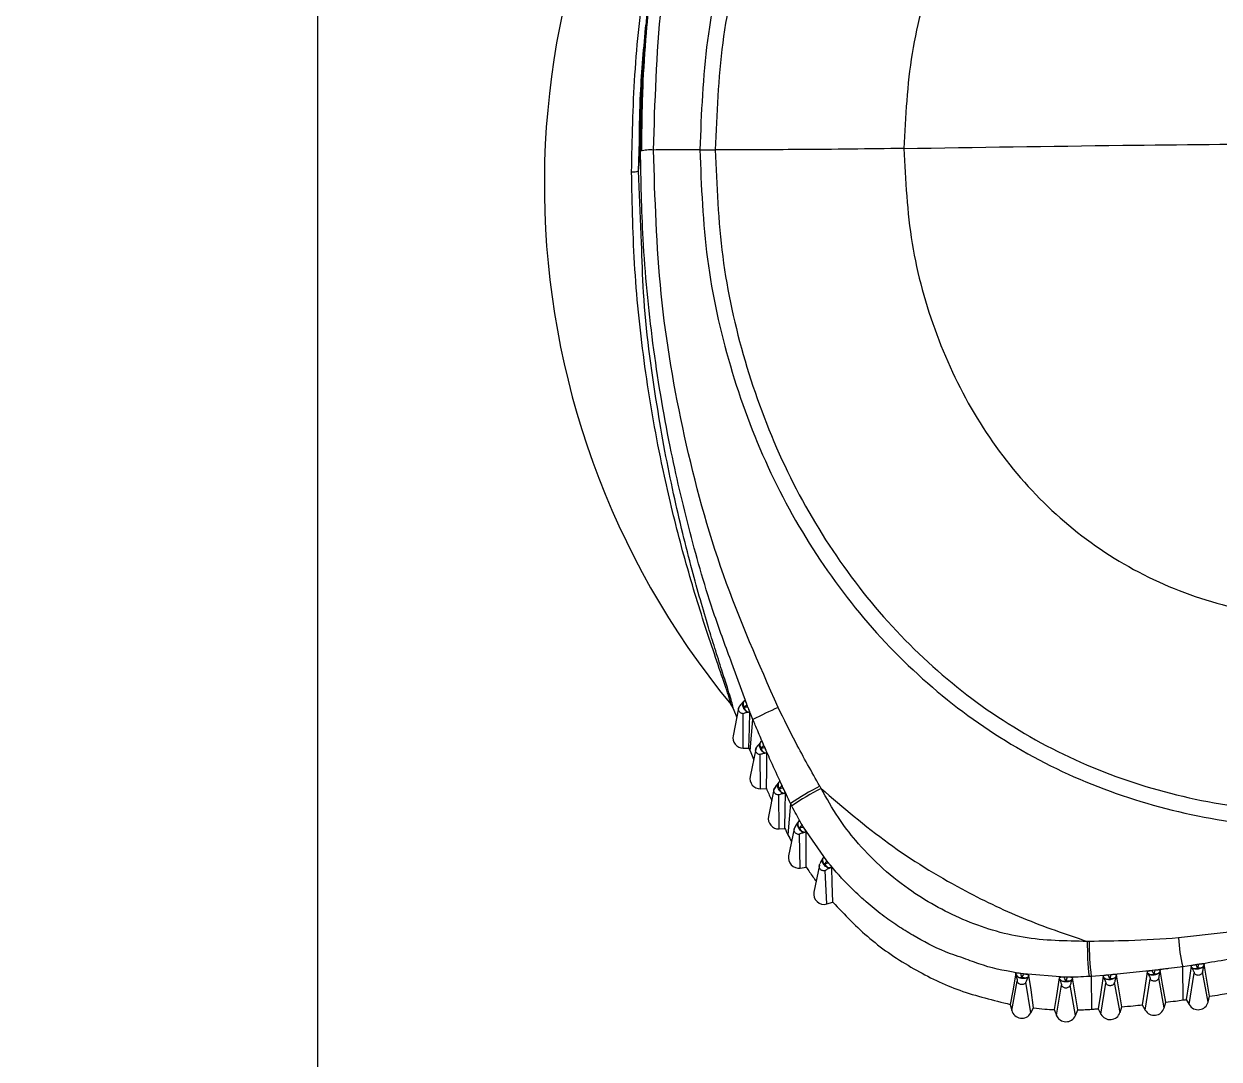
# Model space of a CAD drawing. Extents: x 527 to 611, y 788 to 934.
# Drawn here: x 559.256 to 562.444, y 807.481 to 810.242 of the extents above; entities that cross this region are included whole.
import ezdxf

# ---------------------------------------------------------------- set-up
doc = ezdxf.new("R2010")
doc.units = 0
doc.header["$MEASUREMENT"] = 0
doc.layers.add('1', color=4, linetype='Continuous')
doc.layers.add('GEOMETRY', color=4, linetype='Continuous', lineweight=25)

# ---------------------------------------------------------------- blocks, each defined once
blk = doc.blocks.new('2026_FLASH')
at = {"layer": 'GEOMETRY'}
for p, q in [((32.96, 9.4869), (32.96, 3.6515)), ((33.8166, 6.5364), (33.8186, 6.6151)), ((33.8166, 6.5364), (33.8218, 6.5887)), ((33.8244, 6.3448), (33.8166, 6.5364)), ((34.105, 5.1139), (34.0657, 5.2227)), ((34.0664, 5.108), (34.0628, 5.1133)), ((34.0692, 5.1022), (34.0664, 5.108)), ((34.0835, 5.103), (34.0685, 5.0296)), ((34.0692, 5.1022), (34.0784, 5.0781)), ((34.1001, 5.1244), (34.0973, 5.1215)), ((34.0953, 4.9967), (34.0954, 5.0883)), ((34.1131, 5.092), (34.11, 5.0917)), ((34.1142, 4.9888), (34.1217, 5.0728)), ((34.145, 5.0153), (34.1421, 5.0121)), ((34.0953, 4.9967), (34.111, 4.9965)), ((34.129, 4.9939), (34.1141, 4.9211)), ((34.1142, 4.9888), (34.1235, 4.9667)), ((34.1416, 4.8881), (34.1413, 4.9791)), ((34.1442, 4.9958), (34.151, 5.0034)), ((34.1591, 4.9831), (34.1556, 4.9827)), ((34.1416, 4.8881), (34.1575, 4.8884)), ((34.1777, 4.8862), (34.163, 4.8139)), ((34.1931, 4.9079), (34.1901, 4.9043)), ((34.1912, 4.781), (34.1905, 4.8714)), ((34.2083, 4.8758), (34.2044, 4.8753)), ((34.2223, 4.8487), (34.2151, 4.7654)), ((34.2452, 4.803), (34.2426, 4.7994)), ((34.3188, 4.6958), (34.2564, 4.7857)), ((34.1912, 4.781), (34.2071, 4.7817)), ((34.2316, 4.7812), (34.2169, 4.7093)), ((34.2478, 4.6766), (34.2457, 4.7663)), ((34.3096, 4.7057), (34.3077, 4.7022)), ((34.3232, 4.6903), (34.3188, 4.6958)), ((34.2478, 4.6766), (34.264, 4.6789)), ((34.2988, 4.6841), (34.2842, 4.6125)), ((34.3188, 4.5807), (34.3147, 4.6695)), ((34.3188, 4.5807), (34.3346, 4.5852)), ((35.1865, 4.4029), (35.0767, 4.3917)), ((35.1935, 4.4038), (35.1865, 4.4029)), ((35.191, 4.3937), (35.1865, 4.4029)), ((35.1935, 4.4038), (35.191, 4.3937)), ((35.2083, 4.4037), (35.2074, 4.4002)), ((35.3034, 4.4184), (35.2682, 4.4134)), ((35.2693, 4.3245), (35.2682, 4.4134)), ((35.2919, 4.412), (35.2904, 4.4149)), ((35.3105, 4.4195), (35.308, 4.4096)), ((35.325, 4.4199), (35.3243, 4.4165)), ((34.8122, 4.2969), (34.8267, 4.375)), ((34.8435, 4.394), (34.8364, 4.3951)), ((34.9524, 4.3853), (34.8435, 4.394)), ((34.8629, 4.2899), (34.8499, 4.3718)), ((34.858, 4.3902), (34.8564, 4.3871)), ((34.9599, 4.3853), (34.9524, 4.3853)), ((34.9744, 4.3835), (34.9731, 4.3798)), ((35.0693, 4.3911), (35.0241, 4.3876)), ((35.0241, 4.3876), (35.0246, 4.2998)), ((35.0502, 4.287), (35.0635, 4.3692)), ((35.0576, 4.3846), (35.0559, 4.3883)), ((35.0767, 4.3917), (35.0693, 4.3911)), ((35.0767, 4.3917), (35.0738, 4.3814)), ((35.1009, 4.2913), (35.0865, 4.3712)), ((35.0913, 4.3912), (35.0902, 4.3873)), ((35.1681, 4.2977), (35.1814, 4.3809)), ((35.1749, 4.3964), (35.1732, 4.3998)), ((35.2187, 4.3036), (35.2041, 4.3835)), ((35.2856, 4.3121), (35.2988, 4.3962)), ((35.336, 4.3191), (35.3212, 4.3994)), ((34.9311, 4.2836), (34.945, 4.3641)), ((34.9821, 4.2833), (34.9682, 4.364)), ((34.8082, 4.3128), (34.8122, 4.2969)), ((35.1009, 4.2913), (35.1057, 4.3063)), ((35.1603, 4.3116), (35.1681, 4.2977)), ((35.2187, 4.3036), (35.223, 4.3186)), ((35.2776, 4.3256), (35.2856, 4.3121)), ((35.336, 4.3191), (35.34, 4.3344)), ((34.8629, 4.2899), (34.8705, 4.3033)), ((34.925, 4.2987), (34.9311, 4.2836)), ((34.9821, 4.2833), (34.9882, 4.298)), ((35.0428, 4.3011), (35.0502, 4.287))]:
    blk.add_line(p, q, dxfattribs=at)
at = {"layer": 'GEOMETRY', "flags": 128}
for points in [[(34.099, 5.105), (34.1028, 5.109), (34.1057, 5.1122)], [(34.1083, 5.1058), (34.1031, 5.1054), (34.099, 5.105)], [(34.111, 4.9965), (34.1122, 5.05), (34.1131, 5.092)], [(34.1539, 4.9968), (34.1485, 4.9962), (34.1442, 4.9958)], [(34.1575, 4.8884), (34.1584, 4.9414), (34.1591, 4.9831)], [(34.1926, 4.8882), (34.1965, 4.8927), (34.1995, 4.8963)], [(34.2026, 4.8896), (34.197, 4.8888), (34.1926, 4.8882)], [(34.2071, 4.7817), (34.2078, 4.8344), (34.2083, 4.8758)], [(34.264, 4.6789), (34.2636, 4.7314), (34.2633, 4.7725)], [(34.3346, 4.5852), (34.333, 4.6372), (34.3318, 4.6781)], [(35.223, 4.3186), (35.2147, 4.3663), (35.2083, 4.4037)], [(35.2904, 4.4149), (35.2832, 4.3649), (35.2776, 4.3256)], [(35.34, 4.3344), (35.3316, 4.3823), (35.325, 4.4199)], [(34.8229, 4.3957), (34.8147, 4.3492), (34.8082, 4.3128)], [(34.8705, 4.3033), (34.8635, 4.352), (34.858, 4.3902)], [(34.9389, 4.384), (34.9311, 4.3363), (34.925, 4.2987)], [(34.9882, 4.298), (34.9805, 4.346), (34.9744, 4.3835)], [(35.0559, 4.3883), (35.0486, 4.3395), (35.0428, 4.3011)], [(35.1057, 4.3063), (35.0976, 4.3539), (35.0913, 4.3912)], [(35.1732, 4.3998), (35.166, 4.3504), (35.1603, 4.3116)]]:
    blk.add_lwpolyline(points, dxfattribs=at)
at = {"layer": 'GEOMETRY'}
for centre, radius, start, end in [((35.7455, 6.4998), 2.1804, 141.9923, 219.4877), ((33.8486, 6.4926), 0.0997, 85.5492, 105.607), ((33.8008, 6.5768), 0.0433, 266.2599, 291.3661), ((34.1084, 5.1143), 0.0132, 147.2243, 224.5925), ((34.8981, 3.5351), 1.7226, 114.3124, 116.7892), ((34.0955, 5.0241), 0.0275, 168.5674, 269.7018), ((34.1534, 5.0053), 0.0132, 148.5548, 225.8449), ((34.1411, 4.9156), 0.0275, 168.5727, 271.0088), ((34.2015, 4.8979), 0.0131, 150.4049, 227.3711), ((34.6056, 4.2868), 0.6802, 116.6823, 124.2995), ((34.629, 4.259), 0.709, 117.3315, 124.6817), ((34.1899, 4.8085), 0.0275, 168.5799, 272.7092), ((34.2546, 4.7939), 0.0132, 155.3232, 232.4248), ((34.2439, 4.7038), 0.0275, 168.6022, 278.1552), ((34.3204, 4.6982), 0.0134, 162.4734, 239.9649), ((34.3112, 4.6071), 0.0275, 168.6353, 286.063), ((35.7473, 4.4722), 0.7337, 179.3303, 186.6575), ((35.8064, 4.4804), 0.7878, 179.9712, 186.7676), ((35.6603, 4.5099), 0.4037, 182.8268, 193.8233), ((35.3016, 4.4223), 0.0142, 226.6777, 296.7017), ((34.8359, 4.3983), 0.0139, 209.1879, 281.6035), ((34.9515, 4.3886), 0.0141, 217.7383, 289.2029), ((35.068, 4.3944), 0.0143, 223.5454, 294.2655), ((35.1849, 4.4065), 0.0142, 225.3266, 295.5777), ((35.3093, 4.3261), 0.0276, 210.5785, 345.2341), ((34.8389, 4.3036), 0.0276, 194.2133, 330.2187), ((34.9566, 4.294), 0.0276, 202.1326, 337.2226), ((35.0746, 4.2998), 0.0276, 207.5765, 342.0511), ((35.1922, 4.3112), 0.0276, 209.2741, 343.9277)]:
    blk.add_arc(centre, radius, start, end, dxfattribs=at)
for points, knots in [([(37.6107, 6.5894), (37.6058, 6.6811), (37.596, 6.8653), (37.5193, 7.1348), (37.4012, 7.3914), (37.2411, 7.6295), (37.0452, 7.8436), (36.8185, 8.0289), (36.5674, 8.1812), (36.298, 8.2969), (36.0169, 8.3725), (35.7308, 8.4056), (35.4466, 8.3944), (35.1714, 8.3382), (34.9121, 8.237), (34.6759, 8.0914), (34.4686, 7.9058), (34.294, 7.6861), (34.1549, 7.4382), (34.0548, 7.1688), (33.9917, 6.8846), (33.9839, 6.6902), (33.98, 6.5928)], [0, 0, 0, 0, 0.048377, 0.09717, 0.146628, 0.196818, 0.247667, 0.298988, 0.350512, 0.401933, 0.452965, 0.50339, 0.553091, 0.602088, 0.650565, 0.698888, 0.747507, 0.796727, 0.846674, 0.897321, 0.94851, 1, 1, 1, 1]), ([(37.5685, 6.5901), (37.5637, 6.6796), (37.5541, 6.8595), (37.4791, 7.1226), (37.3636, 7.3732), (37.2071, 7.6056), (37.0156, 7.8147), (36.7941, 7.9956), (36.5486, 8.1445), (36.2854, 8.2576), (36.0107, 8.3317), (35.7312, 8.3643), (35.4536, 8.3536), (35.1847, 8.2989), (34.9314, 8.2001), (34.7007, 8.0578), (34.4982, 7.8765), (34.3277, 7.6616), (34.1919, 7.4192), (34.0942, 7.1558), (34.0326, 6.878), (34.025, 6.688), (34.0211, 6.5927)], [0, 0, 0, 0, 0.048366, 0.097149, 0.146599, 0.196786, 0.247642, 0.298976, 0.350518, 0.401955, 0.452995, 0.503421, 0.553115, 0.602102, 0.650569, 0.698881, 0.747489, 0.7967, 0.846643, 0.897293, 0.948493, 1, 1, 1, 1]), ([(34.1236, 8.0901), (34.096, 8.0207), (34.0436, 7.8888), (33.9839, 7.6993), (33.9396, 7.5343), (33.9089, 7.3974), (33.8882, 7.2896), (33.875, 7.2114), (33.8655, 7.152), (33.8565, 7.0912), (33.8463, 7.0084), (33.8352, 6.8941), (33.8258, 6.7511), (33.8247, 6.646), (33.8241, 6.5897)], [0, 0, 0, 0, 0.145648, 0.27712, 0.388488, 0.47985, 0.55126, 0.602746, 0.634375, 0.668107, 0.722141, 0.796472, 0.89109, 1, 1, 1, 1]), ([(33.8564, 6.592), (33.8603, 6.72), (33.8682, 6.976), (33.9333, 7.3533), (34.0339, 7.7213), (34.1369, 7.9539), (34.1882, 8.0699)], [0, 0, 0, 0, 0.250709, 0.501217, 0.75119, 1, 1, 1, 1]), ([(37.049, 6.5975), (37.0456, 6.6611), (37.0387, 6.7887), (36.9849, 6.975), (36.9023, 7.1522), (36.7903, 7.3166), (36.6419, 7.477), (36.4542, 7.6238), (36.2289, 7.7451), (35.9874, 7.8258), (35.7547, 7.8591), (35.5404, 7.8523), (35.3492, 7.8146), (35.1692, 7.745), (35.0054, 7.6439), (34.8497, 7.5034), (34.7117, 7.3198), (34.6047, 7.0948), (34.537, 6.8503), (34.5286, 6.6812), (34.5244, 6.5962)], [0, 0, 0, 0, 0.048255, 0.096956, 0.14637, 0.19658, 0.247513, 0.311851, 0.376412, 0.440534, 0.503697, 0.553375, 0.602293, 0.650656, 0.698854, 0.747368, 0.808898, 0.871665, 0.935514, 1, 1, 1, 1]), ([(33.7979, 6.5336), (33.7997, 6.6201), (33.8031, 6.7932), (33.8308, 7.05), (33.8717, 7.2797), (33.9106, 7.447), (33.935, 7.5266), (33.9417, 7.5485)], [0, 0, 0, 0, 0.248289, 0.496394, 0.744068, 0.929335, 1, 1, 1, 1]), ([(33.8218, 6.5887), (33.8226, 6.6583), (33.8243, 6.7894), (33.8364, 6.9195), (33.8421, 6.9805)], [0, 0, 0, 0, 0.531254, 1, 1, 1, 1]), ([(33.8186, 6.6151), (33.8193, 6.6572), (33.8209, 6.7623), (33.8306, 6.8662), (33.8364, 6.9284)], [0, 0, 0, 0, 0.401133, 1, 1, 1, 1]), ([(34.5244, 6.5962), (34.7186, 6.5992), (35.0654, 6.6045), (35.4154, 6.6078), (35.5694, 6.6092)], [0, 0, 0, 0, 0.55999, 1, 1, 1, 1]), ([(34.0657, 5.2227), (34.0499, 5.265), (34.0071, 5.3796), (33.952, 5.5728), (33.895, 5.8149), (33.852, 6.0764), (33.8261, 6.3398), (33.8231, 6.5108), (33.8218, 6.5887)], [0, 0, 0, 0, 0.097063, 0.262795, 0.431392, 0.631465, 0.832051, 1, 1, 1, 1]), ([(33.98, 6.5928), (33.9568, 6.5927), (33.9155, 6.5926), (33.8744, 6.5922), (33.8564, 6.592)], [0, 0, 0, 0, 0.559985, 1, 1, 1, 1]), ([(34.1889, 5.1049), (34.1374, 5.2216), (34.0341, 5.4556), (33.9334, 5.8273), (33.8682, 6.2075), (33.8603, 6.4638), (33.8564, 6.592)], [0, 0, 0, 0, 0.2488004, 0.498778, 0.7492919, 1, 1, 1, 1]), ([(33.98, 6.5928), (33.9839, 6.4952), (33.9917, 6.3006), (34.0548, 6.0154), (34.1549, 5.7445), (34.294, 5.4951), (34.4686, 5.274), (34.6759, 5.0875), (34.9121, 4.9418), (35.1714, 4.8412), (35.4466, 4.7862), (35.7308, 4.7766), (36.0169, 4.8112), (36.298, 4.888), (36.5674, 5.0044), (36.8185, 5.1565), (37.0452, 5.3409), (37.2411, 5.5537), (37.4012, 5.7902), (37.5193, 6.0454), (37.596, 6.3138), (37.6058, 6.4978), (37.6107, 6.5894)], [0, 0, 0, 0, 0.05149, 0.102679, 0.153326, 0.203273, 0.252493, 0.301112, 0.349435, 0.397912, 0.446909, 0.49661, 0.547035, 0.598067, 0.649488, 0.701012, 0.752333, 0.803182, 0.853372, 0.90283, 0.951623, 1, 1, 1, 1]), ([(33.98, 6.5928), (33.9877, 6.5928), (34.0014, 6.5928), (34.0151, 6.5927), (34.0211, 6.5927)], [0, 0, 0, 0, 0.559998, 1, 1, 1, 1]), ([(34.5244, 6.5962), (34.431, 6.5949), (34.2642, 6.5926), (34.0954, 6.5927), (34.0211, 6.5927)], [0, 0, 0, 0, 0.559944, 1, 1, 1, 1]), ([(34.0211, 6.5927), (34.025, 6.4974), (34.0326, 6.3073), (34.0942, 6.0286), (34.1919, 5.764), (34.3277, 5.5204), (34.4982, 5.3045), (34.7007, 5.1224), (34.9314, 4.98), (35.1847, 4.8818), (35.4536, 4.828), (35.7312, 4.8185), (36.0107, 4.8523), (36.2854, 4.9274), (36.5486, 5.0411), (36.7941, 5.1898), (37.0156, 5.37), (37.2071, 5.578), (37.3636, 5.8092), (37.4791, 6.0586), (37.5541, 6.3208), (37.5637, 6.5006), (37.5685, 6.5901)], [0, 0, 0, 0, 0.051507, 0.102707, 0.153357, 0.2033, 0.252511, 0.301119, 0.349431, 0.397898, 0.446885, 0.496579, 0.547005, 0.598045, 0.649482, 0.701024, 0.752358, 0.803214, 0.853401, 0.902851, 0.951634, 1, 1, 1, 1]), ([(34.5244, 6.5962), (34.5286, 6.5113), (34.537, 6.3423), (34.6047, 6.0985), (34.7117, 5.8741), (34.8592, 5.6786), (35.0425, 5.5204), (35.2566, 5.4081), (35.4919, 5.3455), (35.7386, 5.3323), (35.9874, 5.3672), (36.2289, 5.4474), (36.4542, 5.5686), (36.6419, 5.7157), (36.7903, 5.8767), (36.9023, 6.0417), (36.9849, 6.2195), (37.0387, 6.4062), (37.0456, 6.5339), (37.049, 6.5975)], [0, 0, 0, 0, 0.064497, 0.128357, 0.191134, 0.252676, 0.313218, 0.373448, 0.434269, 0.496217, 0.55939, 0.623524, 0.688096, 0.752444, 0.803386, 0.853605, 0.903028, 0.951736, 1, 1, 1, 1]), ([(34.0628, 5.1133), (34.062, 5.117), (34.0604, 5.1244), (34.0495, 5.1581), (34.0291, 5.2172), (34.0014, 5.2991), (33.9641, 5.4157), (33.9204, 5.5688), (33.8713, 5.7785), (33.8309, 6.0139), (33.8031, 6.2734), (33.7997, 6.4468), (33.7979, 6.5336)], [0, 0, 0, 0, 0.030131, 0.060372, 0.121265, 0.18297, 0.245129, 0.370106, 0.495677, 0.663549, 0.831715, 1, 1, 1, 1]), ([(34.0692, 5.1022), (34.0687, 5.1051), (34.068, 5.1094), (34.0648, 5.1208), (34.0606, 5.1349), (34.0524, 5.1612), (34.0382, 5.2054), (34.0208, 5.2604), (34.0014, 5.3233), (33.9809, 5.3929), (33.9577, 5.4767), (33.9335, 5.5712), (33.9091, 5.6772), (33.8859, 5.791), (33.8555, 5.9693), (33.8301, 6.1551), (33.8258, 6.3003), (33.8244, 6.3448)], [0, 0, 0, 0, 0.029442, 0.045039, 0.061188, 0.092756, 0.139731, 0.191459, 0.236966, 0.295669, 0.357356, 0.431532, 0.510748, 0.595011, 0.684334, 0.903413, 1, 1, 1, 1]), ([(37.8343, 5.973), (37.7591, 5.8705), (37.6084, 5.6651), (37.3385, 5.3935), (37.041, 5.1505), (36.7169, 4.9412), (36.3721, 4.7669), (36.011, 4.631), (35.6384, 4.5322), (35.3839, 4.504), (35.257, 4.49)], [0, 0, 0, 0, 0.124405, 0.249399, 0.37465, 0.500002, 0.625355, 0.750608, 0.875597, 1, 1, 1, 1]), ([(34.0954, 5.0883), (34.0942, 5.0885), (34.0918, 5.0887), (34.0885, 5.0903), (34.0859, 5.0928), (34.084, 5.0959), (34.0831, 5.0994), (34.0834, 5.1018), (34.0835, 5.103)], [0, 0, 0, 0, 0.166958, 0.333915, 0.500873, 0.66783, 0.834788, 1, 1, 1, 1]), ([(34.0974, 5.1216), (34.0955, 5.1195), (34.0916, 5.1153), (34.0875, 5.1101), (34.0845, 5.1058), (34.0839, 5.1039), (34.0835, 5.103)], [0, 0, 0, 0, 0.238885, 0.482834, 0.735461, 1, 1, 1, 1]), ([(34.0835, 5.103), (34.0835, 5.103), (34.0836, 5.1042), (34.0846, 5.1065), (34.0862, 5.1083), (34.0869, 5.1092)], [0, 0, 0, 0, 0.0052003, 0.5026002, 1, 1, 1, 1]), ([(34.0977, 5.1219), (34.0944, 5.1183), (34.0885, 5.1119), (34.0874, 5.1101), (34.0869, 5.1092)], [0, 0, 0, 0, 0.560568, 1, 1, 1, 1]), ([(34.11, 5.0917), (34.1091, 5.0919), (34.1075, 5.0921), (34.1052, 5.0932), (34.1026, 5.0953), (34.0991, 5.099), (34.0964, 5.104), (34.0946, 5.1095), (34.0943, 5.1148), (34.0955, 5.1194), (34.0971, 5.1212), (34.0977, 5.1219)], [0, 0, 0, 0, 0.0755484, 0.1350331, 0.2333084, 0.3474781, 0.5005876, 0.6107363, 0.7501045, 0.8956525, 1, 1, 1, 1]), ([(34.11, 5.0917), (34.1086, 5.0921), (34.106, 5.0929), (34.1023, 5.0964), (34.1005, 5.1001), (34.0997, 5.1031), (34.0992, 5.1044), (34.099, 5.105)], [0, 0, 0, 0, 0.292273, 0.5579972, 0.8094329, 0.914124, 1, 1, 1, 1]), ([(34.105, 5.1139), (34.1045, 5.1152), (34.1035, 5.1177), (34.1022, 5.1207), (34.101, 5.1232), (34.1003, 5.1245), (34.1002, 5.1244), (34.1001, 5.1244)], [0, 0, 0, 0, 0.177189, 0.354453, 0.533327, 0.810927, 1, 1, 1, 1]), ([(34.1057, 5.1122), (34.1056, 5.1125), (34.1054, 5.1131), (34.1051, 5.1137), (34.105, 5.1139)], [0, 0, 0, 0, 0.555115, 1, 1, 1, 1]), ([(34.1083, 5.1058), (34.1078, 5.107), (34.107, 5.1091), (34.1061, 5.1113), (34.1057, 5.1122)], [0, 0, 0, 0, 0.5599123, 1, 1, 1, 1]), ([(34.1089, 5.1042), (34.1088, 5.1045), (34.1086, 5.105), (34.1084, 5.1056), (34.1083, 5.1058)], [0, 0, 0, 0, 0.562633, 1, 1, 1, 1]), ([(34.1217, 5.0728), (34.1193, 5.0787), (34.115, 5.0891), (34.1108, 5.0996), (34.1089, 5.1042)], [0, 0, 0, 0, 0.5635731, 1, 1, 1, 1]), ([(34.1131, 5.092), (34.113, 5.0925), (34.1129, 5.0933), (34.1118, 5.0966), (34.1105, 5.1002), (34.1095, 5.1029), (34.1089, 5.1042)], [0, 0, 0, 0, 0.3777071, 0.6105116, 0.8070845, 1, 1, 1, 1]), ([(34.3001, 4.8945), (34.2784, 4.9332), (34.2395, 5.0023), (34.2044, 5.0735), (34.1889, 5.1049)], [0, 0, 0, 0, 0.559577, 1, 1, 1, 1]), ([(34.11, 5.0917), (34.1059, 5.0912), (34.0986, 5.0902), (34.0964, 5.0889), (34.0954, 5.0883)], [0, 0, 0, 0, 0.567785, 1, 1, 1, 1]), ([(34.151, 5.0034), (34.1455, 5.0163), (34.1355, 5.0394), (34.1259, 5.0626), (34.1217, 5.0728)], [0, 0, 0, 0, 0.559945, 1, 1, 1, 1]), ([(34.1405, 5.0094), (34.139, 5.0075), (34.1358, 5.0038), (34.1309, 4.9978), (34.1298, 4.9954), (34.129, 4.9938)], [0, 0, 0, 0, 0.242554, 0.48953, 1, 1, 1, 1]), ([(34.1426, 5.0126), (34.1394, 5.009), (34.1338, 5.0026), (34.1327, 5.0008), (34.1323, 5)], [0, 0, 0, 0, 0.560494, 1, 1, 1, 1]), ([(34.1556, 4.9827), (34.1547, 4.9828), (34.153, 4.983), (34.1508, 4.9841), (34.1481, 4.9861), (34.1445, 4.9897), (34.1417, 4.9946), (34.1398, 5.0001), (34.1393, 5.0054), (34.1404, 5.01), (34.142, 5.0119), (34.1426, 5.0126)], [0, 0, 0, 0, 0.07581, 0.1354, 0.233498, 0.34744, 0.500621, 0.610725, 0.75012, 0.895709, 1, 1, 1, 1]), ([(34.151, 5.0034), (34.1505, 5.0046), (34.1494, 5.0072), (34.1478, 5.0105), (34.1465, 5.0133), (34.1453, 5.0154), (34.1451, 5.0153), (34.145, 5.0153)], [0, 0, 0, 0, 0.158603, 0.317597, 0.471663, 0.69169, 1, 1, 1, 1]), ([(34.111, 4.9965), (34.1116, 4.9951), (34.1127, 4.9925), (34.1137, 4.9899), (34.1142, 4.9888)], [0, 0, 0, 0, 0.559948, 1, 1, 1, 1]), ([(34.1413, 4.9791), (34.1401, 4.9792), (34.1377, 4.9793), (34.1343, 4.9809), (34.1316, 4.9833), (34.1296, 4.9864), (34.1287, 4.99), (34.1286, 4.9926), (34.129, 4.9938), (34.129, 4.9938)], [0, 0, 0, 0, 0.164835, 0.329669, 0.494504, 0.659338, 0.824173, 0.989008, 1, 1, 1, 1]), ([(34.129, 4.9938), (34.1293, 4.9949), (34.1299, 4.9972), (34.1315, 4.999), (34.1323, 5)], [0, 0, 0, 0, 0.482753, 1, 1, 1, 1]), ([(34.1556, 4.9827), (34.1515, 4.982), (34.1444, 4.9809), (34.1423, 4.9796), (34.1413, 4.9791)], [0, 0, 0, 0, 0.567777, 1, 1, 1, 1]), ([(34.1556, 4.9827), (34.1542, 4.9831), (34.1515, 4.9838), (34.1477, 4.9873), (34.1459, 4.9909), (34.145, 4.9939), (34.1445, 4.9952), (34.1442, 4.9958)], [0, 0, 0, 0, 0.292279, 0.558067, 0.80954, 0.914198, 1, 1, 1, 1]), ([(34.1539, 4.9968), (34.1534, 4.998), (34.1524, 5.0002), (34.1515, 5.0024), (34.151, 5.0034)], [0, 0, 0, 0, 0.559941, 1, 1, 1, 1]), ([(34.1995, 4.8963), (34.1908, 4.915), (34.1752, 4.9483), (34.1604, 4.982), (34.1539, 4.9968)], [0, 0, 0, 0, 0.560555, 1, 1, 1, 1]), ([(34.1591, 4.9831), (34.159, 4.9835), (34.1589, 4.9842), (34.158, 4.9869), (34.1566, 4.9904), (34.1552, 4.9939), (34.1542, 4.996), (34.1539, 4.9968)], [0, 0, 0, 0, 0.291292, 0.520486, 0.708113, 0.896647, 1, 1, 1, 1]), ([(34.1575, 4.8884), (34.1617, 4.879), (34.1664, 4.8685), (34.1712, 4.858), (34.1717, 4.8569)], [0, 0, 0, 0, 0.8906367, 1, 1, 1, 1]), ([(34.1886, 4.9015), (34.1871, 4.8997), (34.1841, 4.896), (34.1795, 4.89), (34.1785, 4.8876), (34.1777, 4.8861)], [0, 0, 0, 0, 0.242617, 0.489666, 1, 1, 1, 1]), ([(34.1905, 4.9048), (34.1875, 4.9012), (34.1822, 4.8948), (34.1812, 4.8929), (34.1807, 4.8921)], [0, 0, 0, 0, 0.560275, 1, 1, 1, 1]), ([(34.2044, 4.8753), (34.2029, 4.8755), (34.2, 4.876), (34.1966, 4.8787), (34.1929, 4.8824), (34.1901, 4.887), (34.1882, 4.8923), (34.1875, 4.8975), (34.1884, 4.9022), (34.1899, 4.904), (34.1905, 4.9048)], [0, 0, 0, 0, 0.133916, 0.246763, 0.362579, 0.50025, 0.61032, 0.74993, 0.89585, 1, 1, 1, 1]), ([(34.2044, 4.8753), (34.203, 4.8756), (34.2003, 4.8763), (34.1964, 4.8797), (34.1944, 4.8834), (34.1934, 4.8863), (34.1929, 4.8876), (34.1926, 4.8882)], [0, 0, 0, 0, 0.291908, 0.557826, 0.809503, 0.914221, 1, 1, 1, 1]), ([(34.1995, 4.8963), (34.1989, 4.8975), (34.1977, 4.9001), (34.196, 4.9033), (34.1946, 4.906), (34.1934, 4.9079), (34.1932, 4.9079), (34.1931, 4.9078)], [0, 0, 0, 0, 0.16028, 0.32093, 0.47707, 0.701174, 1, 1, 1, 1]), ([(34.2026, 4.8896), (34.202, 4.8908), (34.201, 4.8931), (34.1999, 4.8953), (34.1995, 4.8963)], [0, 0, 0, 0, 0.560017, 1, 1, 1, 1]), ([(34.2223, 4.8487), (34.2186, 4.8563), (34.212, 4.8699), (34.2055, 4.8836), (34.2026, 4.8896)], [0, 0, 0, 0, 0.5602538, 1, 1, 1, 1]), ([(34.2083, 4.8758), (34.2082, 4.8764), (34.208, 4.8772), (34.2066, 4.8807), (34.205, 4.8845), (34.2035, 4.8877), (34.2027, 4.8893), (34.2026, 4.8896)], [0, 0, 0, 0, 0.365218, 0.574051, 0.784554, 0.963338, 1, 1, 1, 1]), ([(34.3034, 4.8888), (34.3028, 4.8899), (34.3017, 4.8918), (34.3006, 4.8937), (34.3001, 4.8945)], [0, 0, 0, 0, 0.559877, 1, 1, 1, 1]), ([(34.3034, 4.8888), (34.3621, 4.8386), (34.4791, 4.7383), (34.6626, 4.6258), (34.8412, 4.5394), (34.9561, 4.5003), (35.0137, 4.4808)], [0, 0, 0, 0, 0.280419, 0.559777, 0.779478, 1, 1, 1, 1]), ([(35.0137, 4.4808), (34.9564, 4.4817), (34.8429, 4.4835), (34.68, 4.5342), (34.5529, 4.6048), (34.46, 4.6801), (34.3984, 4.745), (34.3454, 4.8137), (34.3182, 4.8624), (34.3034, 4.8888)], [0, 0, 0, 0, 0.197717, 0.392, 0.584602, 0.699233, 0.805956, 0.894901, 1, 1, 1, 1]), ([(34.2044, 4.8753), (34.2005, 4.8746), (34.1935, 4.8732), (34.1914, 4.8719), (34.1905, 4.8714)], [0, 0, 0, 0, 0.56772, 1, 1, 1, 1]), ([(34.2255, 4.842), (34.2249, 4.8433), (34.2238, 4.8455), (34.2227, 4.8477), (34.2223, 4.8487)], [0, 0, 0, 0, 0.560023, 1, 1, 1, 1]), ([(34.2526, 4.792), (34.2475, 4.801), (34.238, 4.8174), (34.2295, 4.8343), (34.2255, 4.842)], [0, 0, 0, 0, 0.543946, 1, 1, 1, 1]), ([(34.2427, 4.7995), (34.2412, 4.7974), (34.2381, 4.7931), (34.2336, 4.7859), (34.2324, 4.7831), (34.2316, 4.7812)], [0, 0, 0, 0, 0.24066, 0.485917, 1, 1, 1, 1]), ([(34.2429, 4.7998), (34.2402, 4.7959), (34.2353, 4.7891), (34.2344, 4.7872), (34.234, 4.7863)], [0, 0, 0, 0, 0.560219, 1, 1, 1, 1]), ([(34.2594, 4.7716), (34.2586, 4.7716), (34.2569, 4.7716), (34.2543, 4.7724), (34.2513, 4.7743), (34.2474, 4.7776), (34.2442, 4.782), (34.2417, 4.7871), (34.2406, 4.7923), (34.2411, 4.797), (34.2424, 4.799), (34.2429, 4.7998)], [0, 0, 0, 0, 0.073698, 0.134691, 0.247268, 0.362818, 0.500595, 0.610503, 0.750117, 0.895682, 1, 1, 1, 1]), ([(34.2526, 4.792), (34.2519, 4.7932), (34.2505, 4.7957), (34.2485, 4.7988), (34.2469, 4.8013), (34.2455, 4.8031), (34.2453, 4.803), (34.2452, 4.803)], [0, 0, 0, 0, 0.162402, 0.325161, 0.483589, 0.710047, 1, 1, 1, 1]), ([(34.2465, 4.7834), (34.2477, 4.785), (34.2497, 4.7879), (34.2517, 4.7908), (34.2526, 4.792)], [0, 0, 0, 0, 0.56057, 1, 1, 1, 1]), ([(34.2564, 4.7857), (34.2545, 4.7853), (34.2512, 4.7845), (34.248, 4.7838), (34.2465, 4.7834)], [0, 0, 0, 0, 0.559242, 1, 1, 1, 1]), ([(34.2594, 4.7716), (34.258, 4.7718), (34.2552, 4.7722), (34.251, 4.7753), (34.2488, 4.7788), (34.2475, 4.7816), (34.2468, 4.7829), (34.2465, 4.7834)], [0, 0, 0, 0, 0.293619, 0.55961, 0.810838, 0.914944, 1, 1, 1, 1]), ([(34.2564, 4.7857), (34.2557, 4.7869), (34.2544, 4.789), (34.2532, 4.7911), (34.2526, 4.792)], [0, 0, 0, 0, 0.5601001, 1, 1, 1, 1]), ([(34.2633, 4.7725), (34.2632, 4.773), (34.263, 4.7739), (34.2612, 4.7772), (34.2592, 4.7808), (34.2575, 4.7839), (34.2565, 4.7854), (34.2564, 4.7857)], [0, 0, 0, 0, 0.365223, 0.571964, 0.780289, 0.958581, 1, 1, 1, 1]), ([(34.2071, 4.7817), (34.2086, 4.7787), (34.2113, 4.7732), (34.2139, 4.7678), (34.2151, 4.7654)], [0, 0, 0, 0, 0.560784, 1, 1, 1, 1]), ([(34.2151, 4.7654), (34.2181, 4.7592), (34.2212, 4.7529), (34.2245, 4.7467), (34.2246, 4.7466)], [0, 0, 0, 0, 0.98029, 1, 1, 1, 1]), ([(34.2594, 4.7716), (34.2555, 4.7705), (34.2486, 4.7685), (34.2466, 4.767), (34.2457, 4.7663)], [0, 0, 0, 0, 0.567822, 1, 1, 1, 1]), ([(34.2633, 4.7725), (34.2626, 4.7723), (34.2613, 4.772), (34.26, 4.7717), (34.2594, 4.7716)], [0, 0, 0, 0, 0.559699, 1, 1, 1, 1]), ([(34.3079, 4.7026), (34.3056, 4.6984), (34.3015, 4.6909), (34.3006, 4.6888), (34.3003, 4.6879)], [0, 0, 0, 0, 0.560278, 1, 1, 1, 1]), ([(34.328, 4.6767), (34.3272, 4.6766), (34.3255, 4.6763), (34.3228, 4.6768), (34.3197, 4.6782), (34.3153, 4.6811), (34.3115, 4.685), (34.3084, 4.6897), (34.3066, 4.6948), (34.3065, 4.6995), (34.3075, 4.7017), (34.3079, 4.7026)], [0, 0, 0, 0, 0.0740991, 0.1350746, 0.2471753, 0.3624323, 0.5006705, 0.6106414, 0.7501646, 0.8950942, 1, 1, 1, 1]), ([(34.3188, 4.6958), (34.3179, 4.6969), (34.3161, 4.6991), (34.3138, 4.7019), (34.3117, 4.7042), (34.31, 4.7058), (34.3097, 4.7057), (34.3096, 4.7056)], [0, 0, 0, 0, 0.160681, 0.321659, 0.479447, 0.707501, 1, 1, 1, 1]), ([(34.3137, 4.6867), (34.3147, 4.6884), (34.3164, 4.6914), (34.318, 4.6945), (34.3188, 4.6958)], [0, 0, 0, 0, 0.56072, 1, 1, 1, 1]), ([(34.3232, 4.6903), (34.3215, 4.6896), (34.3183, 4.6884), (34.3151, 4.6872), (34.3137, 4.6867)], [0, 0, 0, 0, 0.559161, 1, 1, 1, 1]), ([(34.6899, 4.4337), (34.6714, 4.4398), (34.6222, 4.4563), (34.562, 4.4883), (34.5067, 4.5225), (34.4651, 4.5519), (34.43, 4.5805), (34.4023, 4.6053), (34.3839, 4.623), (34.3696, 4.6375), (34.3588, 4.649), (34.3508, 4.6579), (34.341, 4.669), (34.3326, 4.6788), (34.326, 4.6869), (34.324, 4.6893), (34.3234, 4.69), (34.3232, 4.6903)], [0, 0, 0, 0, 0.128661, 0.343181, 0.448091, 0.558808, 0.680128, 0.747464, 0.804012, 0.849597, 0.881894, 0.908346, 0.928915, 0.979789, 0.993716, 0.997812, 1, 1, 1, 1]), ([(34.3318, 4.6781), (34.3316, 4.6786), (34.3313, 4.6794), (34.3292, 4.6825), (34.3268, 4.6858), (34.3246, 4.6886), (34.3235, 4.69), (34.3232, 4.6903)], [0, 0, 0, 0, 0.364803, 0.570887, 0.778551, 0.956296, 1, 1, 1, 1]), ([(42.0332, 4.6863), (41.9445, 4.6002), (41.7756, 4.4359), (41.5348, 4.2017), (41.319, 3.9918), (41.1282, 3.8064), (40.9625, 3.6453), (40.8219, 3.5086), (40.7063, 3.3962), (40.6158, 3.3082), (40.5503, 3.2446), (40.5098, 3.2054), (40.4856, 3.1818), (40.4689, 3.1662), (40.4515, 3.1502), (40.434, 3.1344), (40.4164, 3.1188), (40.3986, 3.1034), (40.3807, 3.0881), (40.3627, 3.073), (40.3446, 3.0581), (40.3264, 3.0434), (40.308, 3.0288), (40.2895, 3.0144), (40.2709, 3.0002), (40.2522, 2.9862), (40.2334, 2.9723), (40.2144, 2.9586), (40.1953, 2.9451), (40.1761, 2.9318), (40.1568, 2.9186), (40.1373, 2.9056), (40.1177, 2.8928), (40.098, 2.8802), (40.0782, 2.8677), (39.988, 2.8121), (39.8225, 2.723), (39.5709, 2.6223), (39.3107, 2.5518), (39.1097, 2.5233), (38.976, 2.5153), (38.9241, 2.5138), (38.8799, 2.5139), (38.835, 2.5141), (38.7604, 2.5146), (38.6474, 2.5153), (38.1926, 2.5183), (37.413, 2.5244), (36.3289, 2.535), (35.2555, 2.5475), (34.2557, 2.5611), (33.326, 2.5754), (32.4629, 2.5901), (31.5999, 2.6061), (30.7369, 2.6235), (29.8741, 2.6422), (29.0113, 2.6623), (28.1486, 2.6837), (27.286, 2.7065), (26.4234, 2.7306), (25.8484, 2.7478), (25.5609, 2.7563)], [0, 0, 0, 0, 0.021488, 0.040952, 0.05839, 0.073804, 0.087193, 0.098557, 0.107896, 0.11521, 0.1205, 0.123765, 0.125004, 0.126374, 0.127741, 0.129107, 0.130471, 0.131834, 0.133196, 0.134556, 0.135916, 0.137274, 0.138632, 0.139989, 0.141345, 0.142701, 0.144056, 0.145411, 0.146766, 0.148121, 0.149476, 0.150831, 0.152187, 0.153543, 0.154899, 0.156256, 0.171972, 0.187491, 0.203252, 0.218722, 0.222656, 0.226535, 0.22774, 0.230344, 0.234347, 0.240702, 0.249973, 0.313403, 0.376214, 0.438407, 0.499982, 0.549998, 0.60001, 0.65002, 0.700025, 0.750028, 0.800028, 0.850025, 0.900019, 0.950011, 1, 1, 1, 1]), ([(25.5609, 2.7563), (27.5044, 2.6974), (29.4485, 2.6487), (31.8794, 2.6008), (32.3656, 2.5918), (33.095, 2.5794), (33.3381, 2.5754), (33.8244, 2.5678), (34.0673, 2.5641), (35.2846, 2.5466), (36.2719, 2.5351), (37.5231, 2.5238), (37.7742, 2.5217), (38.152, 2.5188), (38.2782, 2.5178), (38.4362, 2.5167), (38.4678, 2.5165), (38.5311, 2.5161), (38.5609, 2.5159), (38.6432, 2.5153), (38.6893, 2.515), (38.7639, 2.5145), (38.7914, 2.5144), (38.8395, 2.5141), (38.859, 2.514), (38.8888, 2.5139), (38.8992, 2.5139), (38.9078, 2.5139), (38.9092, 2.5139), (38.9123, 2.5139), (38.9138, 2.514), (38.9278, 2.5141), (38.9403, 2.5144), (39.0029, 2.5164), (39.054, 2.5199), (39.2066, 2.5361), (39.3079, 2.5544), (39.5098, 2.6058), (39.6109, 2.6391), (39.8078, 2.7191), (39.9039, 2.766), (40.0446, 2.8465), (40.091, 2.8751), (40.1815, 2.9349), (40.2258, 2.9662), (40.3125, 3.0317), (40.3548, 3.0658), (40.4169, 3.1191), (40.4373, 3.1373), (40.4625, 3.1604), (40.4676, 3.165), (40.4751, 3.172), (40.4776, 3.1744), (40.4814, 3.1779), (40.4826, 3.179), (40.4845, 3.1808), (40.4851, 3.1814), (40.486, 3.1823), (40.4863, 3.1825), (40.4879, 3.1841), (40.4892, 3.1854), (40.5463, 3.2406), (41.0604, 3.7403), (42.0332, 4.6863)], [0, 0, 0, 0, 0.125, 0.125, 0.15625, 0.15625, 0.171875, 0.171875, 0.1875, 0.1875, 0.25, 0.25, 0.265625, 0.265625, 0.273438, 0.273438, 0.275391, 0.275391, 0.277344, 0.277344, 0.28125, 0.28125, 0.285156, 0.285156, 0.289062, 0.289062, 0.292969, 0.292969, 0.294922, 0.294922, 0.296875, 0.296875, 0.3125, 0.3125, 0.375, 0.375, 0.5, 0.5, 0.625, 0.625, 0.75, 0.75, 0.8125, 0.8125, 0.875, 0.875, 0.9375, 0.9375, 0.96875, 0.96875, 0.976562, 0.976562, 0.980469, 0.980469, 0.982422, 0.982422, 0.983398, 0.983398, 0.983887, 0.983887, 0.984375, 0.984375, 1, 1, 1, 1]), ([(34.264, 4.6789), (34.2698, 4.6702), (34.2782, 4.6574), (34.2872, 4.6451), (34.29, 4.6413)], [0, 0, 0, 0, 0.685093, 1, 1, 1, 1]), ([(34.328, 4.6767), (34.3266, 4.6767), (34.3238, 4.6767), (34.3192, 4.6792), (34.3166, 4.6824), (34.315, 4.6851), (34.3141, 4.6862), (34.3137, 4.6867)], [0, 0, 0, 0, 0.295906, 0.561926, 0.812537, 0.915843, 1, 1, 1, 1]), ([(34.328, 4.6767), (34.3242, 4.675), (34.3175, 4.6721), (34.3155, 4.6703), (34.3147, 4.6695)], [0, 0, 0, 0, 0.567985, 1, 1, 1, 1]), ([(34.3318, 4.6781), (34.3311, 4.6779), (34.3298, 4.6774), (34.3286, 4.6769), (34.328, 4.6767)], [0, 0, 0, 0, 0.559669, 1, 1, 1, 1]), ([(34.3346, 4.5852), (34.3666, 4.5518), (34.4313, 4.4841), (34.5472, 4.4062), (34.6733, 4.3454), (34.7628, 4.3238), (34.8082, 4.3128)], [0, 0, 0, 0, 0.2487926, 0.5048083, 0.7490154, 1, 1, 1, 1]), ([(35.8851, 4.5504), (35.8673, 4.5449), (35.824, 4.5315), (35.7559, 4.5127), (35.6712, 4.4906), (35.5692, 4.4667), (35.4457, 4.4412), (35.3564, 4.4269), (35.3105, 4.4195)], [0, 0, 0, 0, 0.094705, 0.230753, 0.3588, 0.540163, 0.763442, 1, 1, 1, 1]), ([(35.0186, 4.4808), (35.0177, 4.4808), (35.016, 4.4808), (35.0144, 4.4808), (35.0137, 4.4808)], [0, 0, 0, 0, 0.560098, 1, 1, 1, 1]), ([(35.257, 4.49), (35.2125, 4.4871), (35.1331, 4.482), (35.0535, 4.4812), (35.0186, 4.4808)], [0, 0, 0, 0, 0.560969, 1, 1, 1, 1]), ([(34.8364, 4.3951), (34.8026, 4.401), (34.7526, 4.4097), (34.7053, 4.4278), (34.6899, 4.4337)], [0, 0, 0, 0, 0.673989, 1, 1, 1, 1]), ([(35.1865, 4.4029), (35.1851, 4.4028), (35.1822, 4.4024), (35.1786, 4.4018), (35.1755, 4.4011), (35.1736, 4.4004), (35.1734, 4.4), (35.1732, 4.3998)], [0, 0, 0, 0, 0.174091, 0.348332, 0.520484, 0.779928, 1, 1, 1, 1]), ([(35.2074, 4.4002), (35.2071, 4.3994), (35.2065, 4.3979), (35.2048, 4.396), (35.2022, 4.3941), (35.1978, 4.3921), (35.1926, 4.3909), (35.1869, 4.3907), (35.1815, 4.3916), (35.1771, 4.3938), (35.1755, 4.3956), (35.1749, 4.3964)], [0, 0, 0, 0, 0.078048, 0.140383, 0.247774, 0.357517, 0.500368, 0.609586, 0.749998, 0.895509, 1, 1, 1, 1]), ([(35.2074, 4.4002), (35.2067, 4.3989), (35.2054, 4.3965), (35.2007, 4.394), (35.1965, 4.3936), (35.1932, 4.3938), (35.1917, 4.3937), (35.191, 4.3937)], [0, 0, 0, 0, 0.292879, 0.559705, 0.811787, 0.915715, 1, 1, 1, 1]), ([(35.2682, 4.4134), (35.2659, 4.4131), (35.2535, 4.4114), (35.2408, 4.4097), (35.2288, 4.4082), (35.2226, 4.4074), (35.2104, 4.4058), (35.1998, 4.4045), (35.1935, 4.4038)], [0, 0, 0, 0, 0.090453, 0.500248, 0.509397, 0.574806, 0.750186, 1, 1, 1, 1]), ([(35.2083, 4.4037), (35.208, 4.404), (35.2076, 4.4044), (35.2045, 4.4046), (35.201, 4.4045), (35.1972, 4.4042), (35.1946, 4.4039), (35.1935, 4.4038)], [0, 0, 0, 0, 0.341574, 0.540904, 0.708688, 0.877172, 1, 1, 1, 1]), ([(35.2074, 4.4002), (35.2064, 4.3957), (35.2046, 4.3879), (35.2042, 4.3849), (35.2041, 4.3835)], [0, 0, 0, 0, 0.567856, 1, 1, 1, 1]), ([(35.3034, 4.4184), (35.302, 4.4182), (35.2992, 4.4178), (35.2956, 4.417), (35.2925, 4.4162), (35.2907, 4.4155), (35.2905, 4.4151), (35.2904, 4.4149)], [0, 0, 0, 0, 0.175345, 0.35078, 0.52502, 0.79028, 1, 1, 1, 1]), ([(35.3243, 4.4165), (35.324, 4.4157), (35.3235, 4.4142), (35.3218, 4.4122), (35.3193, 4.4103), (35.3149, 4.4081), (35.3097, 4.4069), (35.304, 4.4065), (35.2985, 4.4073), (35.2941, 4.4094), (35.2925, 4.4112), (35.2919, 4.412)], [0, 0, 0, 0, 0.073033, 0.139325, 0.247914, 0.357888, 0.500372, 0.60946, 0.750013, 0.895402, 1, 1, 1, 1]), ([(35.2919, 4.412), (35.2941, 4.4075), (35.2981, 4.3996), (35.2986, 4.3973), (35.2988, 4.3962)], [0, 0, 0, 0, 0.5596991, 1, 1, 1, 1]), ([(35.3105, 4.4195), (35.3099, 4.4194), (35.3087, 4.4192), (35.307, 4.419), (35.3052, 4.4187), (35.304, 4.4185), (35.3034, 4.4184)], [0, 0, 0, 0, 0.245754, 0.491507, 0.745754, 1, 1, 1, 1]), ([(35.308, 4.4096), (35.3072, 4.4113), (35.3056, 4.4142), (35.3041, 4.4171), (35.3034, 4.4184)], [0, 0, 0, 0, 0.559489, 1, 1, 1, 1]), ([(35.3243, 4.4165), (35.3236, 4.4152), (35.3223, 4.4128), (35.3177, 4.4101), (35.3135, 4.4096), (35.3102, 4.4097), (35.3087, 4.4097), (35.308, 4.4096)], [0, 0, 0, 0, 0.292926, 0.559773, 0.811866, 0.915765, 1, 1, 1, 1]), ([(35.325, 4.4199), (35.3248, 4.4201), (35.3243, 4.4205), (35.3212, 4.4206), (35.3178, 4.4204), (35.314, 4.42), (35.3115, 4.4196), (35.3105, 4.4195)], [0, 0, 0, 0, 0.343761, 0.54271, 0.71048, 0.878938, 1, 1, 1, 1]), ([(35.3243, 4.4165), (35.3233, 4.4119), (35.3216, 4.4039), (35.3213, 4.4007), (35.3212, 4.3994)], [0, 0, 0, 0, 0.567874, 1, 1, 1, 1]), ([(34.8364, 4.3951), (34.835, 4.3953), (34.8321, 4.3957), (34.8285, 4.3961), (34.8254, 4.3963), (34.8233, 4.3961), (34.8231, 4.3958), (34.8229, 4.3957)], [0, 0, 0, 0, 0.172927, 0.346101, 0.515866, 0.765918, 1, 1, 1, 1]), ([(34.8238, 4.3916), (34.8236, 4.3923), (34.8233, 4.3937), (34.8231, 4.3951), (34.8229, 4.3957)], [0, 0, 0, 0, 0.560331, 1, 1, 1, 1]), ([(34.8564, 4.3871), (34.8559, 4.3864), (34.8549, 4.3851), (34.8528, 4.3835), (34.8497, 4.3825), (34.8448, 4.3816), (34.8394, 4.3818), (34.8338, 4.3829), (34.8288, 4.3852), (34.8252, 4.3885), (34.8242, 4.3906), (34.8238, 4.3916)], [0, 0, 0, 0, 0.072811, 0.139295, 0.247501, 0.357518, 0.500346, 0.609002, 0.750043, 0.89454, 1, 1, 1, 1]), ([(34.8238, 4.3916), (34.8248, 4.3868), (34.8265, 4.3783), (34.8266, 4.376), (34.8267, 4.375)], [0, 0, 0, 0, 0.559655, 1, 1, 1, 1]), ([(34.8387, 4.3847), (34.8383, 4.3867), (34.8375, 4.3901), (34.8367, 4.3936), (34.8364, 4.3951)], [0, 0, 0, 0, 0.560438, 1, 1, 1, 1]), ([(34.8435, 4.394), (34.8426, 4.3923), (34.841, 4.3892), (34.8394, 4.3861), (34.8387, 4.3847)], [0, 0, 0, 0, 0.559779, 1, 1, 1, 1]), ([(34.8564, 4.3871), (34.8554, 4.3861), (34.8534, 4.384), (34.8482, 4.3827), (34.8439, 4.3834), (34.8408, 4.3843), (34.8393, 4.3846), (34.8387, 4.3847)], [0, 0, 0, 0, 0.296336, 0.563095, 0.814411, 0.917289, 1, 1, 1, 1]), ([(34.858, 4.3902), (34.8577, 4.3906), (34.8572, 4.3911), (34.8541, 4.392), (34.8506, 4.3928), (34.8469, 4.3935), (34.8444, 4.3939), (34.8435, 4.394)], [0, 0, 0, 0, 0.342591, 0.546493, 0.718024, 0.890264, 1, 1, 1, 1]), ([(34.8564, 4.3871), (34.8545, 4.3831), (34.8511, 4.376), (34.8503, 4.3731), (34.8499, 4.3718)], [0, 0, 0, 0, 0.568018, 1, 1, 1, 1]), ([(34.9524, 4.3853), (34.951, 4.3853), (34.9481, 4.3853), (34.9445, 4.3852), (34.9413, 4.3849), (34.9393, 4.3845), (34.939, 4.3841), (34.9389, 4.384)], [0, 0, 0, 0, 0.173589, 0.347404, 0.518105, 0.770462, 1, 1, 1, 1]), ([(34.9403, 4.38), (34.94, 4.3807), (34.9396, 4.3821), (34.9391, 4.3834), (34.9389, 4.384)], [0, 0, 0, 0, 0.5603, 1, 1, 1, 1]), ([(34.9731, 4.3798), (34.9727, 4.3791), (34.9719, 4.3776), (34.97, 4.3759), (34.9671, 4.3744), (34.9625, 4.3729), (34.9571, 4.3724), (34.9514, 4.3728), (34.9461, 4.3744), (34.942, 4.3772), (34.9408, 4.3792), (34.9403, 4.38)], [0, 0, 0, 0, 0.072662, 0.139011, 0.247668, 0.357937, 0.500334, 0.608157, 0.749945, 0.899555, 1, 1, 1, 1]), ([(34.9403, 4.38), (34.9419, 4.3755), (34.9446, 4.3674), (34.9449, 4.3651), (34.945, 4.3641)], [0, 0, 0, 0, 0.5596586, 1, 1, 1, 1]), ([(34.9561, 4.3753), (34.9554, 4.3772), (34.9542, 4.3805), (34.953, 4.3839), (34.9524, 4.3853)], [0, 0, 0, 0, 0.560085, 1, 1, 1, 1]), ([(34.9599, 4.3853), (34.9592, 4.3834), (34.9579, 4.3801), (34.9567, 4.3768), (34.9561, 4.3753)], [0, 0, 0, 0, 0.559822, 1, 1, 1, 1]), ([(34.9731, 4.3798), (34.9722, 4.3787), (34.9706, 4.3765), (34.9657, 4.3745), (34.9614, 4.3746), (34.9582, 4.3752), (34.9568, 4.3753), (34.9561, 4.3753)], [0, 0, 0, 0, 0.293967, 0.560693, 0.812387, 0.915994, 1, 1, 1, 1]), ([(35.0186, 4.3872), (35.0087, 4.3866), (34.9971, 4.386), (34.9824, 4.3855), (34.9726, 4.3853), (34.9647, 4.3853), (34.9599, 4.3853)], [0, 0, 0, 0, 0.503178, 0.59502, 0.752601, 1, 1, 1, 1]), ([(34.9744, 4.3835), (34.9742, 4.3838), (34.9737, 4.3843), (34.9706, 4.3848), (34.967, 4.3851), (34.9633, 4.3852), (34.9608, 4.3852), (34.9599, 4.3853)], [0, 0, 0, 0, 0.346557, 0.547484, 0.717951, 0.889044, 1, 1, 1, 1]), ([(34.9731, 4.3798), (34.9716, 4.3756), (34.9691, 4.3683), (34.9685, 4.3653), (34.9682, 4.364)], [0, 0, 0, 0, 0.567864, 1, 1, 1, 1]), ([(35.0241, 4.3876), (35.023, 4.3875), (35.0212, 4.3874), (35.0194, 4.3872), (35.0186, 4.3872)], [0, 0, 0, 0, 0.559989, 1, 1, 1, 1]), ([(35.0693, 4.3911), (35.0679, 4.391), (35.0651, 4.3907), (35.0614, 4.3902), (35.0583, 4.3896), (35.0563, 4.3889), (35.056, 4.3885), (35.0559, 4.3883)], [0, 0, 0, 0, 0.172575, 0.345324, 0.515606, 0.77125, 1, 1, 1, 1]), ([(35.0902, 4.3873), (35.0899, 4.3866), (35.0892, 4.3851), (35.0875, 4.3832), (35.0848, 4.3815), (35.0803, 4.3796), (35.0751, 4.3786), (35.0693, 4.3785), (35.064, 4.3796), (35.0597, 4.382), (35.0582, 4.3838), (35.0576, 4.3846)], [0, 0, 0, 0, 0.073195, 0.139519, 0.247836, 0.35736, 0.500463, 0.609802, 0.750036, 0.895817, 1, 1, 1, 1]), ([(35.0576, 4.3846), (35.0595, 4.3802), (35.063, 4.3725), (35.0634, 4.3702), (35.0635, 4.3692)], [0, 0, 0, 0, 0.559669, 1, 1, 1, 1]), ([(35.0738, 4.3814), (35.073, 4.3832), (35.0715, 4.3864), (35.07, 4.3897), (35.0693, 4.3911)], [0, 0, 0, 0, 0.559286, 1, 1, 1, 1]), ([(35.0902, 4.3873), (35.0895, 4.3861), (35.0881, 4.3838), (35.0834, 4.3815), (35.0792, 4.3811), (35.0759, 4.3814), (35.0745, 4.3814), (35.0738, 4.3814)], [0, 0, 0, 0, 0.292378, 0.559067, 0.811185, 0.915353, 1, 1, 1, 1]), ([(35.0913, 4.3912), (35.091, 4.3915), (35.0906, 4.3919), (35.0874, 4.3922), (35.0839, 4.3922), (35.0802, 4.392), (35.0777, 4.3918), (35.0767, 4.3917)], [0, 0, 0, 0, 0.345216, 0.545451, 0.714488, 0.884197, 1, 1, 1, 1]), ([(35.0902, 4.3873), (35.0891, 4.383), (35.0871, 4.3755), (35.0867, 4.3725), (35.0865, 4.3712)], [0, 0, 0, 0, 0.567776, 1, 1, 1, 1]), ([(35.1749, 4.3964), (35.177, 4.392), (35.1807, 4.3842), (35.1812, 4.3819), (35.1814, 4.3809)], [0, 0, 0, 0, 0.559688, 1, 1, 1, 1]), ([(35.34, 4.3344), (35.3494, 4.3359), (35.3662, 4.3384), (35.383, 4.3412), (35.3904, 4.3424)], [0, 0, 0, 0, 0.560415, 1, 1, 1, 1]), ([(35.1057, 4.3063), (35.1158, 4.3072), (35.1341, 4.3089), (35.1523, 4.3107), (35.1603, 4.3116)], [0, 0, 0, 0, 0.557755, 1, 1, 1, 1]), ([(35.223, 4.3186), (35.2316, 4.3197), (35.247, 4.3215), (35.2625, 4.3236), (35.2693, 4.3245)], [0, 0, 0, 0, 0.5582552, 1, 1, 1, 1]), ([(35.2693, 4.3245), (35.2708, 4.3247), (35.2736, 4.325), (35.2764, 4.3254), (35.2776, 4.3256)], [0, 0, 0, 0, 0.560076, 1, 1, 1, 1]), ([(34.8705, 4.3033), (34.8804, 4.3022), (34.8985, 4.3003), (34.9167, 4.2992), (34.925, 4.2987)], [0, 0, 0, 0, 0.545109, 1, 1, 1, 1]), ([(34.9882, 4.298), (34.9949, 4.2982), (35.0071, 4.2986), (35.0192, 4.2994), (35.0246, 4.2998)], [0, 0, 0, 0, 0.552101, 1, 1, 1, 1]), ([(35.0246, 4.2998), (35.028, 4.3), (35.0341, 4.3004), (35.0401, 4.3009), (35.0428, 4.3011)], [0, 0, 0, 0, 0.559216, 1, 1, 1, 1])]:
    blk.add_open_spline(points, degree=3, knots=knots, dxfattribs=at)
for points in [[(34.1905, 4.8714), (34.1893, 4.8714), (34.1869, 4.8715), (34.1834, 4.873), (34.1806, 4.8753), (34.1785, 4.8784), (34.1774, 4.8819), (34.1775, 4.8856), (34.1785, 4.8892), (34.18, 4.8912), (34.1807, 4.8921)], [(34.2457, 4.7663), (34.2445, 4.7663), (34.242, 4.7661), (34.2384, 4.7673), (34.2353, 4.7694), (34.233, 4.7723), (34.2316, 4.7758), (34.2312, 4.7795), (34.232, 4.7832), (34.2333, 4.7853), (34.234, 4.7863)], [(34.3147, 4.6695), (34.3134, 4.6692), (34.311, 4.6688), (34.3072, 4.6695), (34.3038, 4.6711), (34.301, 4.6738), (34.2992, 4.6771), (34.2984, 4.6807), (34.2987, 4.6845), (34.2997, 4.6868), (34.3003, 4.6879)], [(34.8499, 4.3718), (34.8492, 4.3708), (34.8478, 4.3687), (34.8446, 4.3666), (34.841, 4.3654), (34.8372, 4.3654), (34.8335, 4.3665), (34.8304, 4.3685), (34.8279, 4.3714), (34.8271, 4.3738), (34.8267, 4.375)], [(35.0865, 4.3712), (35.086, 4.37), (35.0851, 4.3678), (35.0825, 4.3651), (35.0793, 4.3632), (35.0757, 4.3624), (35.072, 4.3626), (35.0685, 4.3639), (35.0655, 4.3661), (35.0642, 4.3682), (35.0635, 4.3692)], [(35.2041, 4.3835), (35.2036, 4.3824), (35.2028, 4.3801), (35.2003, 4.3774), (35.1972, 4.3754), (35.1936, 4.3745), (35.1899, 4.3746), (35.1865, 4.3758), (35.1834, 4.3779), (35.182, 4.3799), (35.1814, 4.3809)], [(35.3212, 4.3994), (35.3208, 4.3982), (35.32, 4.396), (35.3176, 4.3932), (35.3145, 4.3912), (35.311, 4.3902), (35.3074, 4.3902), (35.3039, 4.3913), (35.3009, 4.3933), (35.2995, 4.3953), (35.2988, 4.3962)], [(34.9682, 4.364), (34.9677, 4.3629), (34.9665, 4.3607), (34.9637, 4.3582), (34.9603, 4.3566), (34.9566, 4.3561), (34.9529, 4.3567), (34.9495, 4.3583), (34.9467, 4.3608), (34.9456, 4.363), (34.945, 4.3641)]]:
    blk.add_open_spline(points, degree=3, dxfattribs=at)

msp = doc.modelspace()

# ---------------------------------------------------------------- block references
at = {"layer": '1'}
msp.add_blockref('2026_FLASH', (527.0792, 803.3138), dxfattribs=at)

doc.saveas('drawing.dxf')
